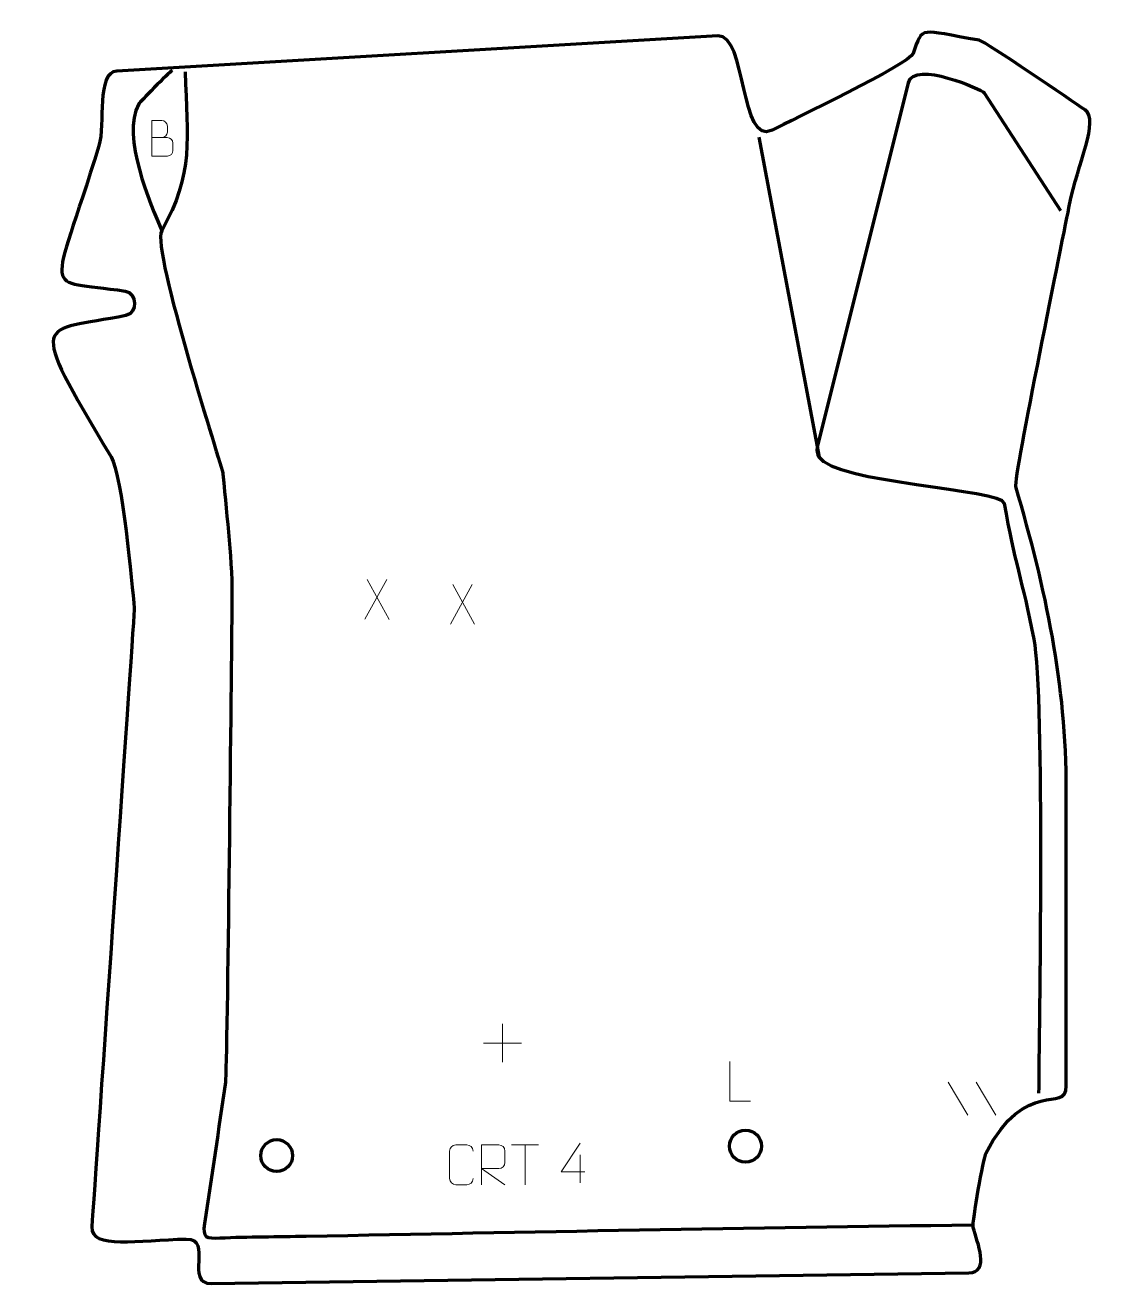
# Model space of a CAD drawing. Header units: millimetres. Extents: x 1039 to 1713, y 55 to 845.
import ezdxf

# ---------------------------------------------------------------- set-up
doc = ezdxf.new("R2010")
doc.units = ezdxf.units.MM
doc.header["$MEASUREMENT"] = 0
doc.layers.add('layer 1', color=7, linetype='Continuous')
doc.layers.add('layer 2', color=7, linetype='Continuous')

msp = doc.modelspace()

# ---------------------------------------------------------------- linework, layer by layer
at = {"layer": 'layer 1', "color": 250, "lineweight": 200}
for centre in [(1491.0775, 141.3194), (1196.8612, 135.3928)]:
    msp.add_ellipse(centre, major_axis=(0, 10), ratio=1, dxfattribs=at)
at = {"layer": 'layer 1', "color": 22, "lineweight": 158}
msp.add_open_spline([(1096.5897, 815.6665), (1096.5897, 815.6665), (1473.7689, 837.7572), (1473.7689, 837.7572), (1473.7689, 837.7572), (1491.9567, 838.8223), (1487.4735, 768.1985), (1507.8812, 778.7173), (1507.8812, 778.7173), (1519.3409, 784.624), (1593.9818, 820.1964), (1596.2695, 826.7439), (1596.2695, 826.7439), (1602.4816, 844.5234), (1599.5907, 841.6055), (1637.774, 835.0292), (1637.774, 835.0292), (1641.591, 834.3718), (1696.2624, 796.6374), (1704.1786, 791.3277), (1704.1786, 791.3277), (1713.4321, 785.1211), (1699.386, 757.3303), (1694.4434, 732.0619), (1694.4434, 732.0619), (1690.8618, 713.7515), (1659.3928, 559.8185), (1660.7359, 555.1739), (1660.7359, 555.1739), (1679.599, 489.9422), (1692.3715, 432.1316), (1692.3715, 364.2721), (1692.3715, 364.2721), (1692.3715, 364.2721), (1692.3715, 178.9439), (1692.3715, 178.9439), (1692.3715, 178.9439), (1692.3715, 161.5713), (1666.7972, 185.4264), (1641.8787, 136.7243), (1641.8787, 136.7243), (1640.7293, 134.4779), (1633.1109, 93.732), (1634.0128, 90.268), (1634.0128, 90.268), (1636.5422, 80.5535), (1644.6395, 62.0964), (1631.1607, 61.9059), (1631.1607, 61.9059), (1631.1607, 61.9059), (1155.7335, 55.1868), (1155.7335, 55.1868), (1155.7335, 55.1868), (1138.8738, 54.9485), (1157.06, 83.3692), (1140.1575, 83.0563), (1140.1575, 83.0563), (1110.1309, 82.5005), (1079.8564, 76.5166), (1080.8309, 90.6568), (1080.8309, 90.6568), (1083.197, 124.9912), (1107.6637, 476.84), (1107.4733, 478.8403), (1107.4733, 478.8403), (1106.0723, 493.5598), (1100.1564, 561.5306), (1092.8956, 573.7142), (1092.8956, 573.7142), (1039.0278, 664.1049), (1047.6788, 651.3192), (1102.2751, 662.4207), (1102.2751, 662.4207), (1109.6293, 663.9161), (1109.3601, 676.5199), (1101.81, 677.6914), (1101.81, 677.6914), (1048.111, 686.0239), (1055.1501, 670.3098), (1085.2757, 768.8455), (1085.2757, 768.8455), (1089.4283, 782.4278), (1083.4151, 814.895), (1096.5897, 815.6665)], degree=3, knots=[0, 0, 0, 0, 0.04545455, 0.04545455, 0.04545455, 0.04545455, 0.09090909, 0.09090909, 0.09090909, 0.09090909, 0.13636364, 0.13636364, 0.13636364, 0.13636364, 0.18181818, 0.18181818, 0.18181818, 0.18181818, 0.22727273, 0.22727273, 0.22727273, 0.22727273, 0.27272727, 0.27272727, 0.27272727, 0.27272727, 0.31818182, 0.31818182, 0.31818182, 0.31818182, 0.36363636, 0.36363636, 0.36363636, 0.36363636, 0.40909091, 0.40909091, 0.40909091, 0.40909091, 0.45454545, 0.45454545, 0.45454545, 0.45454545, 0.5, 0.5, 0.5, 0.5, 0.54545455, 0.54545455, 0.54545455, 0.54545455, 0.59090909, 0.59090909, 0.59090909, 0.59090909, 0.63636364, 0.63636364, 0.63636364, 0.63636364, 0.68181818, 0.68181818, 0.68181818, 0.68181818, 0.72727273, 0.72727273, 0.72727273, 0.72727273, 0.77272727, 0.77272727, 0.77272727, 0.77272727, 0.81818182, 0.81818182, 0.81818182, 0.81818182, 0.86363636, 0.86363636, 0.86363636, 0.86363636, 0.90909091, 0.90909091, 0.90909091, 0.90909091, 1, 1, 1, 1], dxfattribs=at)
at = {"layer": 'layer 2', "color": 165, "lineweight": 158}
for points, knots in [([(1675.2316, 174.4491), (1675.4423, 210.5517), (1679.1316, 423.3556), (1672.1716, 459.4305), (1672.1716, 459.4305), (1664.918, 497.0271), (1659.9485, 507.4786), (1653.6174, 544.5395), (1653.6174, 544.5395), (1652.1034, 553.4022), (1546.6126, 557.0527), (1537.3475, 573.5193), (1537.3475, 573.5193), (1536.226, 575.5125), (1535.762, 577.5589), (1536.3149, 579.7782), (1536.3149, 579.7782), (1536.3149, 579.7782), (1593.2685, 808.3834), (1593.2685, 808.3834), (1593.2685, 808.3834), (1596.948, 823.1531), (1639.9877, 803.6489), (1640.9401, 802.1756), (1640.9401, 802.1756), (1640.9401, 802.1756), (1688.7783, 728.1695), (1688.7783, 728.1695)], [0, 0, 0, 0, 0.125, 0.125, 0.125, 0.125, 0.25, 0.25, 0.25, 0.25, 0.375, 0.375, 0.375, 0.375, 0.5, 0.5, 0.5, 0.5, 0.625, 0.625, 0.625, 0.625, 0.75, 0.75, 0.75, 0.75, 1, 1, 1, 1]), ([(1131.2473, 816.0109), (1129.1306, 815.1643), (1110.2923, 795.2676), (1110.2923, 795.2676), (1110.2923, 795.2676), (1099.058, 773.9917), (1117.7515, 732.9072), (1124.6982, 715.4259)], [0, 0, 0, 0, 0.33333333, 0.33333333, 0.33333333, 0.33333333, 1, 1, 1, 1]), ([(1139.3465, 815.2725), (1140.9394, 772.6609), (1144.9189, 751.979), (1124.6982, 715.4259), (1124.6982, 715.4259), (1118.142, 703.5742), (1162.8207, 566.4684), (1163.1253, 562.9857), (1163.1253, 562.9857), (1165.768, 532.8366), (1169.1613, 510.0457), (1168.7694, 480.1384), (1168.7694, 480.1384), (1168.3349, 446.9801), (1165.8993, 191.5379), (1164.67, 181.4441), (1164.67, 181.4441), (1160.3512, 151.8666), (1156.2429, 122.2477), (1151.5551, 92.7275), (1151.5551, 92.7275), (1150.1206, 83.694), (1152.8459, 83.4217), (1161.1765, 83.7705), (1161.1765, 83.7705), (1179.0438, 84.5186), (1197.5092, 84.542), (1215.4474, 84.8728), (1215.4474, 84.8728), (1354.8228, 87.4428), (1494.1949, 90.4302), (1633.5878, 91.9005)], [0, 0, 0, 0, 0.11111111, 0.11111111, 0.11111111, 0.11111111, 0.22222222, 0.22222222, 0.22222222, 0.22222222, 0.33333333, 0.33333333, 0.33333333, 0.33333333, 0.44444444, 0.44444444, 0.44444444, 0.44444444, 0.55555556, 0.55555556, 0.55555556, 0.55555556, 0.66666667, 0.66666667, 0.66666667, 0.66666667, 0.77777778, 0.77777778, 0.77777778, 0.77777778, 1, 1, 1, 1])]:
    msp.add_open_spline(points, degree=3, knots=knots, dxfattribs=at)
at = {"layer": 'layer 2', "color": 250, "lineweight": 9}
for points, knots in [([(1118.4472, 773.9772), (1121.7062, 773.9776), (1124.9656, 773.9776), (1128.2253, 773.9772), (1128.2253, 773.9772), (1129.9946, 773.9617), (1131.7175, 772.4067), (1131.7175, 770.5709), (1131.7175, 770.5709), (1131.7172, 769.5601), (1131.7172, 766.8288), (1131.7175, 765.8177), (1131.7175, 765.8177), (1131.7334, 764.1536), (1130.3521, 762.3498), (1128.2727, 762.365), (1128.2727, 762.365), (1125.0127, 762.3653), (1121.753, 762.3653), (1118.4937, 762.365), (1118.4937, 762.365), (1118.4937, 769.8154), (1118.4937, 777.2655), (1118.4937, 784.7153), (1118.4937, 784.7153), (1120.6198, 784.7153), (1122.7462, 784.7153), (1124.8727, 784.7153), (1124.8727, 784.7153), (1126.3782, 784.7311), (1128.2562, 783.0199), (1128.2721, 781.2622), (1128.2721, 781.2622), (1128.2717, 779.4116), (1128.2717, 779.2809), (1128.2721, 777.43), (1128.2721, 777.43), (1128.2875, 775.5794), (1126.6266, 773.9617), (1124.8262, 773.9772)], [0, 0, 0, 0, 0.09090909, 0.09090909, 0.09090909, 0.09090909, 0.18181818, 0.18181818, 0.18181818, 0.18181818, 0.27272727, 0.27272727, 0.27272727, 0.27272727, 0.36363636, 0.36363636, 0.36363636, 0.36363636, 0.45454545, 0.45454545, 0.45454545, 0.45454545, 0.54545455, 0.54545455, 0.54545455, 0.54545455, 0.63636364, 0.63636364, 0.63636364, 0.63636364, 0.72727273, 0.72727273, 0.72727273, 0.72727273, 0.81818182, 0.81818182, 0.81818182, 0.81818182, 1, 1, 1, 1]), ([(1494.234, 169.5213), (1494.234, 169.5213), (1481.2849, 169.5213), (1481.2849, 169.5213), (1481.2849, 169.5213), (1481.2849, 169.5213), (1481.2849, 194.4749), (1481.2849, 194.4749)], [0, 0, 0, 0, 0.33333333, 0.33333333, 0.33333333, 0.33333333, 1, 1, 1, 1]), ([(1390.1622, 125.1126), (1390.1622, 125.1126), (1375.3405, 125.1126), (1375.3405, 125.1126), (1375.3405, 125.1126), (1375.3405, 125.1126), (1387.2181, 143.1831), (1387.2181, 143.1831)], [0, 0, 0, 0, 0.33333333, 0.33333333, 0.33333333, 0.33333333, 1, 1, 1, 1]), ([(1320.1742, 120.9413), (1320.0344, 118.6179), (1318.3572, 117.1383), (1316.2095, 117.1275), (1316.2095, 117.1275), (1313.8776, 117.1279), (1311.5457, 117.1279), (1309.2142, 117.1275), (1309.2142, 117.1275), (1307.2892, 117.0221), (1305.3171, 118.9066), (1305.3283, 120.9239), (1305.3283, 120.9239), (1305.3287, 126.694), (1305.3287, 132.4637), (1305.3283, 138.233), (1305.3283, 138.233), (1305.3325, 140.3711), (1307.0792, 142.0903), (1309.2316, 142.0768), (1309.2316, 142.0768), (1311.5573, 142.0768), (1313.8834, 142.0768), (1316.2095, 142.0768), (1316.2095, 142.0768), (1318.1561, 142.1123), (1320.1475, 140.6208), (1320.1742, 138.1832)], [0, 0, 0, 0, 0.125, 0.125, 0.125, 0.125, 0.25, 0.25, 0.25, 0.25, 0.375, 0.375, 0.375, 0.375, 0.5, 0.5, 0.5, 0.5, 0.625, 0.625, 0.625, 0.625, 0.75, 0.75, 0.75, 0.75, 1, 1, 1, 1]), ([(1325.4191, 117.1236), (1325.4191, 117.1236), (1325.4191, 142.0771), (1325.4191, 142.0771), (1325.4191, 142.0771), (1329.0139, 142.0771), (1332.6094, 142.0771), (1336.2046, 142.0771), (1336.2046, 142.0771), (1338.5299, 142.0394), (1340.0872, 140.5494), (1340.0831, 138.183), (1340.0831, 138.183), (1340.0827, 136.1475), (1340.0827, 133.0881), (1340.0831, 131.0521), (1340.0831, 131.0521), (1340.0766, 129.1766), (1338.2643, 127.2348), (1336.2548, 127.2157), (1336.2548, 127.2157), (1336.2548, 127.2157), (1325.4191, 127.2157), (1325.4191, 127.2157), (1325.4191, 127.2157), (1325.4191, 127.2157), (1340.0738, 117.1236), (1340.0738, 117.1236)], [0, 0, 0, 0, 0.125, 0.125, 0.125, 0.125, 0.25, 0.25, 0.25, 0.25, 0.375, 0.375, 0.375, 0.375, 0.5, 0.5, 0.5, 0.5, 0.625, 0.625, 0.625, 0.625, 0.75, 0.75, 0.75, 0.75, 1, 1, 1, 1])]:
    msp.add_open_spline(points, degree=3, knots=knots, dxfattribs=at)
at = {"layer": 'layer 2', "color": 165, "lineweight": 158}
msp.add_open_spline([(1499.3359, 774.3128), (1499.3359, 774.3128), (1537.3475, 573.5193), (1537.3475, 573.5193)], degree=3, dxfattribs=at)
at = {"layer": 'layer 2', "color": 250, "lineweight": 9}
for points in [[(1265.8983, 496.6953), (1265.8983, 496.6953), (1252.1577, 471.7995), (1252.1577, 471.7995)], [(1253.6123, 496.6953), (1253.6123, 496.6953), (1267.3529, 471.7418), (1267.3529, 471.7418)], [(1319.6334, 493.6285), (1319.6334, 493.6285), (1305.8928, 468.7327), (1305.8928, 468.7327)], [(1307.3474, 493.6285), (1307.3474, 493.6285), (1321.088, 468.675), (1321.088, 468.675)], [(1338.6015, 217.9977), (1338.6015, 217.9977), (1338.6015, 194.0198), (1338.6015, 194.0198)], [(1326.6126, 206.0087), (1326.6126, 206.0087), (1350.5905, 206.0087), (1350.5905, 206.0087)], [(1618.1698, 181.3558), (1618.1698, 181.3558), (1630.5341, 160.8115), (1630.5341, 160.8115)], [(1635.8997, 181.3558), (1635.8997, 181.3558), (1648.264, 160.8115), (1648.264, 160.8115)], [(1344.2576, 142.0536), (1344.2576, 142.0536), (1361.2448, 142.0536), (1361.2448, 142.0536)], [(1352.7514, 117.1236), (1352.7514, 117.1236), (1352.7514, 142.0771), (1352.7514, 142.0771)], [(1387.2181, 135.8737), (1387.2181, 135.8737), (1387.2181, 118.209), (1387.2181, 118.209)]]:
    msp.add_open_spline(points, degree=3, dxfattribs=at)

doc.saveas('drawing.dxf')
